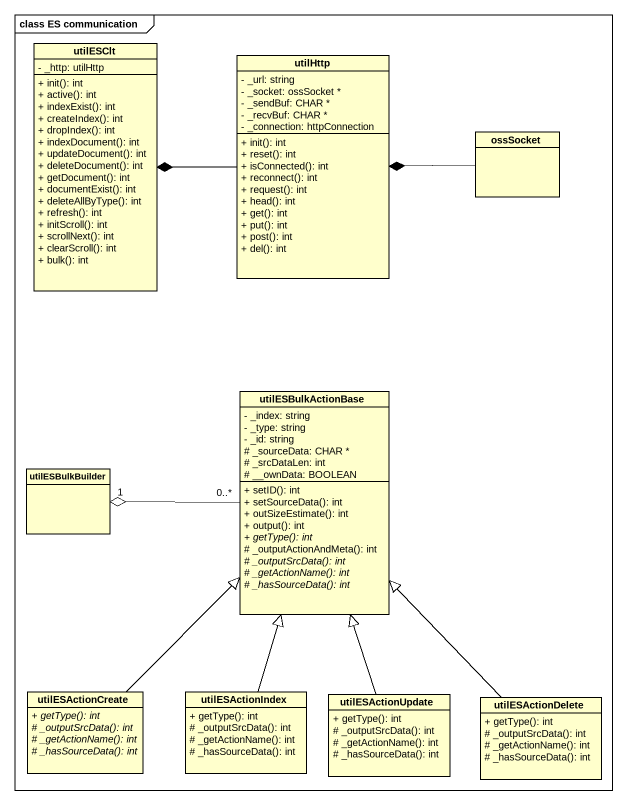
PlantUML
@startuml
mainframe class ES communication
hide circle
hide empty members
skinparam classAttributeIconSize 0
class utilESClt {
  - _http: utilHttp
  + init(): int
  + active(): int
  + indexExist(): int
  + createIndex(): int
  + dropIndex(): int
  + indexDocument(): int
  + updateDocument(): int
  + deleteDocument(): int
  + getDocument(): int
  + documentExist(): int
  + deleteAllByType(): int
  + refresh(): int
  + initScroll(): int
  + scrollNext(): int
  + clearScroll(): int
  + bulk(): int
}
class utilHttp {
  - _url: string
  - _socket: ossSocket *
  - _sendBuf: CHAR *
  - _recvBuf: CHAR *
  - _connection: httpConnection
  + init(): int
  + reset(): int
  + isConnected(): int
  + reconnect(): int
  + request(): int
  + head(): int
  + get(): int
  + put(): int
  + post(): int
  + del(): int
}
class ossSocket
class utilESBulkActionBase {
  - _index: string
  - _type: string
  - _id: string
  # _sourceData: CHAR *
  # _srcDataLen: int
  # __ownData: BOOLEAN
  + setID(): int
  + setSourceData(): int
  + outSizeEstimate(): int
  + output(): int
  {abstract} + getType(): int
  # _outputActionAndMeta(): int
  {abstract} # _outputSrcData(): int
  {abstract} # _getActionName(): int
  {abstract} # _hasSourceData(): int
}
class utilESBulkBuilder
class utilESActionCreate {
  {abstract} + getType(): int
  {abstract} # _outputSrcData(): int
  {abstract} # _getActionName(): int
  {abstract} # _hasSourceData(): int
}
class utilESActionIndex {
  + getType(): int
  # _outputSrcData(): int
  # _getActionName(): int
  # _hasSourceData(): int
}
class utilESActionUpdate {
  + getType(): int
  # _outputSrcData(): int
  # _getActionName(): int
  # _hasSourceData(): int
}
class utilESActionDelete {
  + getType(): int
  # _outputSrcData(): int
  # _getActionName(): int
  # _hasSourceData(): int
}
utilHttp -left-* utilESClt
ossSocket -left-* utilHttp
utilESBulkActionBase "0..*" -left-o "1" utilESBulkBuilder
utilESActionCreate -up-|> utilESBulkActionBase
utilESActionIndex -up-|> utilESBulkActionBase
utilESActionUpdate -up-|> utilESBulkActionBase
utilESActionDelete -up-|> utilESBulkActionBase
@enduml
